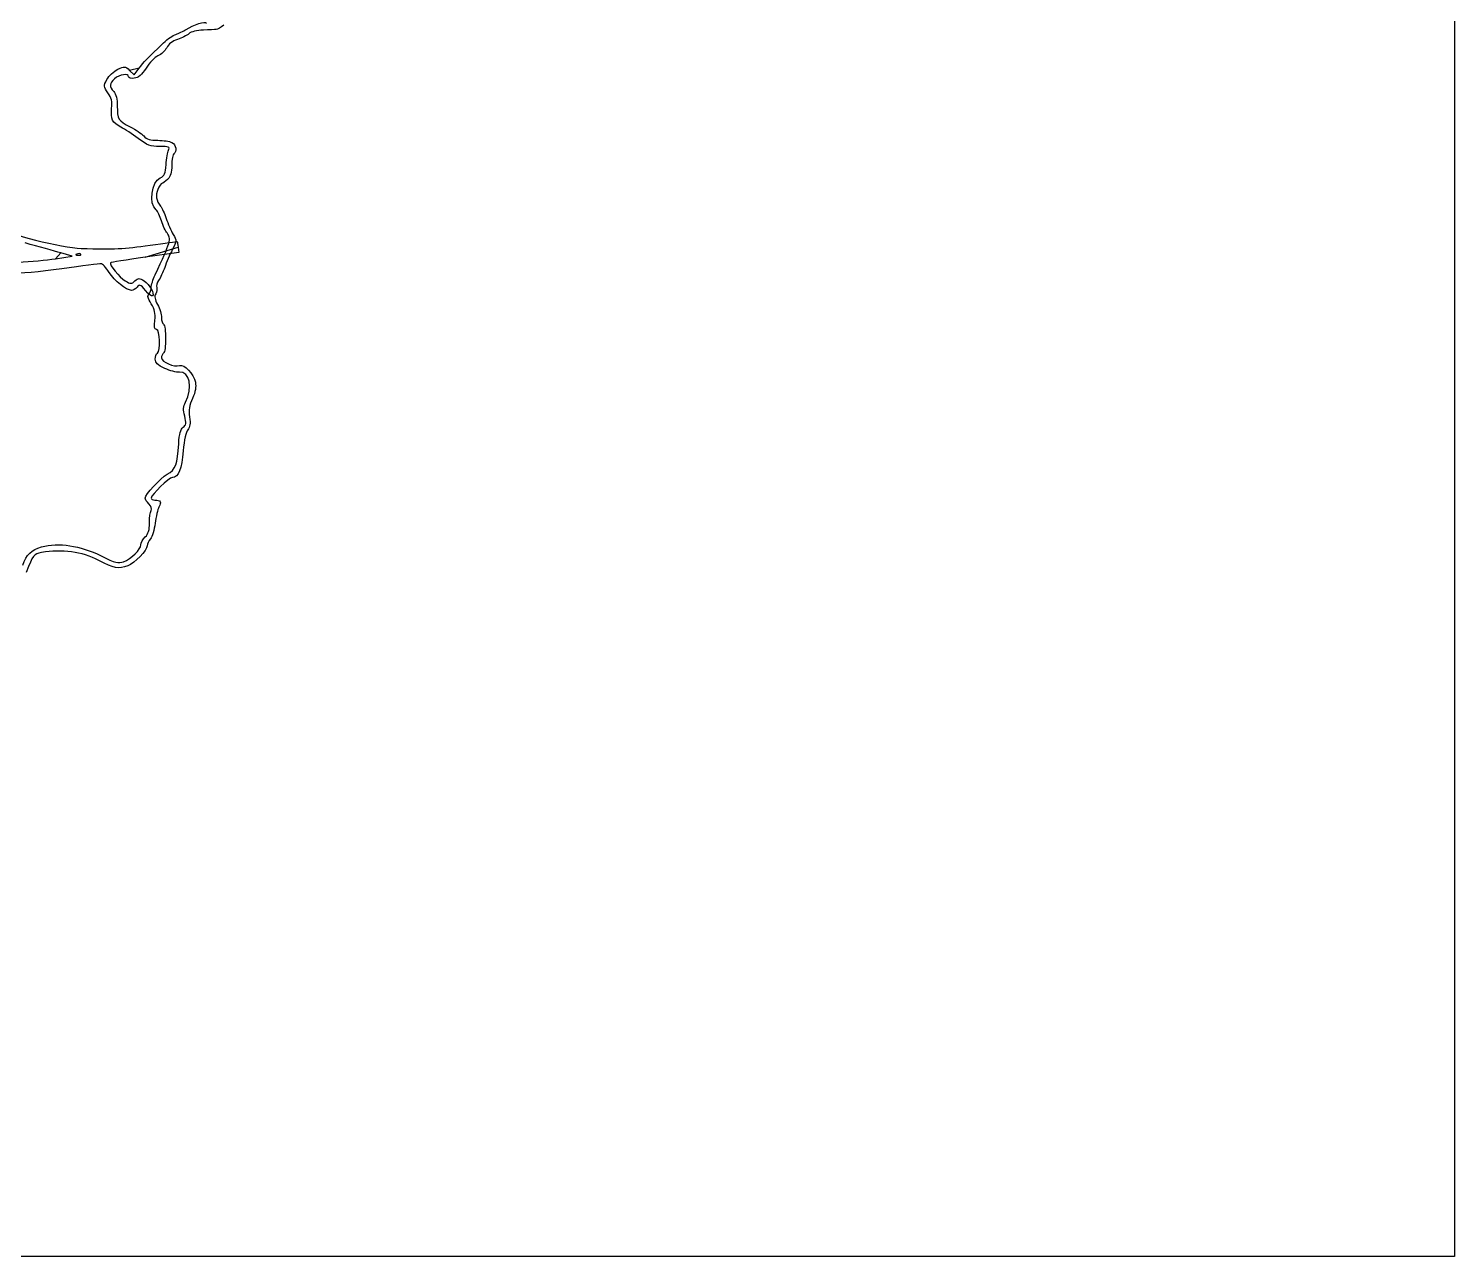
# Model space of a CAD drawing. Extents: x 0 to 210, y 0 to 297.
# Drawn here: x 118.5 to 209.9, y 0.1 to 78.8 of the extents above; entities that cross this region are included whole.
import ezdxf

# ---------------------------------------------------------------- set-up
doc = ezdxf.new("R2010")
doc.units = 0
doc.layers.get('0').update_dxf_attribs({"linetype": 'CONTINUOUS'})

msp = doc.modelspace()

# ---------------------------------------------------------------- linework, layer by layer
at = {"color": 7}
for points in [[(0.141111, 296.858883), (209.858887, 296.858883), (209.858887, 0.141106), (0.141111, 0.141106), (0.141111, 296.858883)], [(124.979935, 76.128585), (125.280992, 75.84576), (125.593643, 76.260917)], [(120.243203, 64.062335), (121.296802, 64.220639), (120.572453, 64.433637)], [(120.243206, 64.062335), (120.243203, 64.062335)], [(121.853783, 64.351351), (121.853783, 64.351338)], [(128.099393, 64.799038), (128.145195, 64.469788), (125.972148, 64.156711)]]:
    msp.add_lwpolyline(points, close=True, dxfattribs=at)
for points in [[(127.947643, 78.436283), (128.12873, 78.489464), (128.4224, 78.628104), (128.600242, 78.744382)], [(128.600242, 78.744382), (129.085543, 79.0617), (129.849693, 79.299773), (129.901191, 79.149715)], [(129.706313, 78.713564), (129.29596, 78.700526), (128.932168, 78.607783), (128.784414, 78.478467)], [(130.53101, 78.7467), (130.450234, 78.740247), (130.079121, 78.725378), (129.706313, 78.713564)], [(131.022755, 79.029644), (130.83307, 78.880428), (130.611785, 78.753114), (130.53101, 78.7467)], [(125.593643, 76.260917), (125.891955, 76.657031), (126.111561, 76.886518), (127.157444, 77.895102)], [(127.157444, 77.895102), (127.410966, 78.13959), (127.766556, 78.383116), (127.947643, 78.436283)], [(128.044183, 78.105532), (127.731124, 78.005019), (127.47825, 77.811302), (127.35897, 77.580642)], [(128.784414, 78.478467), (128.650177, 78.360977), (128.317073, 78.193165), (128.044183, 78.105532)], [(126.801535, 77.055028), (126.598923, 76.967013), (126.255355, 76.61789), (126.03805, 76.279197)], [(127.35897, 77.580642), (127.254993, 77.379563), (127.004148, 77.143043), (126.801535, 77.055028)], [(123.531786, 75.541586), (123.661293, 75.78207), (123.972368, 76.076156), (124.223065, 76.19512)], [(124.918601, 75.720513), (124.918601, 75.959838), (124.324925, 75.875076), (124.021535, 75.592422)], [(124.223065, 76.19512), (124.660986, 76.402929), (124.690695, 76.400309), (124.979935, 76.128585)], [(126.03805, 76.279197), (125.748842, 75.828455), (125.545884, 75.65224), (125.280776, 75.621738)], [(123.596645, 74.682587), (123.30184, 75.096598), (123.300649, 75.112389), (123.531786, 75.541586)], [(124.021535, 75.592422), (123.67304, 75.267756), (123.66159, 75.104909), (123.963777, 74.770931)], [(125.280776, 75.621738), (125.08158, 75.59881), (124.918601, 75.643258), (124.918601, 75.720513)], [(123.833218, 73.69518), (123.883403, 74.140431), (123.833086, 74.350571), (123.596645, 74.682587)], [(123.963777, 74.770931), (124.120403, 74.597825), (124.194252, 74.299103), (124.194252, 73.838654)], [(124.431217, 72.487321), (123.877487, 72.766986), (123.756208, 73.011947), (123.833218, 73.69518)], [(124.194252, 73.838654), (124.194252, 73.003703), (124.256273, 72.905034), (125.026697, 72.514346)], [(125.538469, 71.762972), (125.161294, 72.044283), (124.663031, 72.37024), (124.431217, 72.487321)], [(125.026697, 72.514346), (125.365637, 72.342464), (125.755849, 72.076892), (125.893837, 71.924199)], [(126.902483, 71.251502), (126.320112, 71.251502), (126.12731, 71.323792), (125.538469, 71.762972)], [(125.893837, 71.924199), (126.084174, 71.713571), (126.300811, 71.646562), (126.79147, 71.646562)], [(126.79147, 71.646562), (127.147179, 71.646562), (127.552849, 71.585216), (127.692956, 71.510227)], [(127.692956, 71.510227), (127.962591, 71.365923), (128.037553, 70.927441), (127.815998, 70.790513)], [(127.476572, 71.021027), (127.568375, 71.224174), (127.500305, 71.251502), (126.902483, 71.251502)], [(127.318094, 70.090528), (127.347974, 70.47554), (127.419288, 70.894266), (127.476572, 71.021027)], [(127.815998, 70.790513), (127.743563, 70.745748), (127.684299, 70.416288), (127.684299, 70.058393)], [(126.951016, 69.247991), (127.210745, 69.366337), (127.272979, 69.509179), (127.318094, 70.090528)], [(127.684299, 70.058393), (127.684299, 69.58326), (127.61322, 69.336586), (127.420899, 69.144265)], [(126.678277, 67.183925), (126.196135, 67.584069), (126.381725, 68.988609), (126.951016, 69.247991)], [(127.057948, 68.880865), (127.003196, 68.880865), (126.883355, 68.711328), (126.791637, 68.504124)], [(127.420899, 69.144265), (127.276029, 68.999395), (127.112701, 68.880865), (127.057948, 68.880865)], [(126.791637, 68.504124), (126.621037, 68.118718), (126.675808, 67.782435), (126.966234, 67.432166)], [(127.027443, 66.479265), (126.930201, 66.788154), (126.773076, 67.105248), (126.678277, 67.183925)], [(126.966234, 67.432166), (127.056322, 67.323514), (127.219394, 66.967872), (127.328617, 66.641835)], [(116.523139, 66.078423), (117.121791, 65.651545), (120.645167, 64.760213), (121.889451, 64.720874)], [(127.378395, 65.709743), (127.282613, 65.824098), (127.124685, 66.170376), (127.027443, 66.479265)], [(127.328617, 66.641835), (127.437839, 66.315812), (127.636631, 65.857602), (127.770376, 65.623585)], [(120.572453, 64.433637), (120.174061, 64.550797), (119.144914, 64.838258), (118.285462, 65.07246)], [(121.889451, 64.720874), (124.005476, 64.653984), (124.593465, 64.682023), (126.297095, 64.931107)], [(126.297095, 64.931107), (127.236381, 65.06843), (128.015846, 65.168983), (128.02924, 65.154536)], [(126.615627, 63.02026), (127.620494, 65.145251), (127.67885, 65.351019), (127.378395, 65.709743)], [(127.770376, 65.623585), (128.009894, 65.204516), (128.009135, 65.18966), (127.719909, 64.635967)], [(128.02924, 65.154536), (128.042633, 65.140101), (128.074201, 64.980125), (128.099393, 64.799038)], [(115.69956, 63.831637), (116.543565, 63.751273), (119.004505, 63.876217), (120.243206, 64.062335)], [(121.601358, 64.361742), (121.496297, 64.319703), (121.527503, 64.28849), (121.680927, 64.282169)], [(121.853783, 64.351338), (121.810021, 64.395101), (121.696428, 64.399777), (121.601358, 64.361742)], [(121.680927, 64.282169), (121.81976, 64.276506), (121.897546, 64.307587), (121.853783, 64.351351)], [(125.972148, 64.156711), (124.776971, 63.984527), (123.780043, 63.827185), (123.756752, 63.807061)], [(127.719909, 64.635967), (127.558408, 64.326789), (127.33805, 63.819836), (127.230226, 63.50942)], [(120.638303, 63.417125), (117.650882, 63.007011), (116.533789, 63.006866), (113.276218, 63.415808)], [(123.161433, 63.744004), (123.07754, 63.742687), (121.942131, 63.596105), (120.638303, 63.417125)], [(123.67138, 63.185741), (123.474801, 63.493589), (123.245324, 63.744807), (123.161433, 63.744004)], [(123.756752, 63.807061), (123.647279, 63.712514), (124.349767, 62.842716), (124.69616, 62.643915)], [(125.109105, 62.033367), (124.77301, 62.033367), (124.023749, 62.633919), (123.67138, 63.185741)], [(127.230226, 63.50942), (127.122402, 63.199003), (126.94787, 62.821788), (126.842377, 62.671176)], [(124.69616, 62.643915), (125.059961, 62.435118), (125.102384, 62.434802), (125.328217, 62.639173)], [(125.458209, 62.246418), (125.360961, 62.129231), (125.203864, 62.033367), (125.109105, 62.033367)], [(125.328217, 62.639173), (125.554023, 62.843532), (125.593064, 62.843335), (125.90892, 62.636408)], [(125.998403, 62.024188), (125.671461, 62.41581), (125.617289, 62.438094), (125.458209, 62.246418)], [(125.90892, 62.636408), (126.274, 62.397201), (126.598205, 61.825321), (126.45176, 61.678884)], [(126.218845, 61.805092), (126.300465, 61.886706), (126.36708, 62.074984), (126.366878, 62.223476)], [(126.366878, 62.223476), (126.366615, 62.371967), (126.478614, 62.73052), (126.615627, 63.02026)], [(126.717506, 62.222896), (126.75432, 62.126966), (126.72625, 61.944496), (126.655135, 61.817419)], [(126.842377, 62.671176), (126.736883, 62.520564), (126.680692, 62.31884), (126.717506, 62.222896)], [(126.45176, 61.678884), (126.402275, 61.629391), (126.198264, 61.784784), (125.998403, 62.024188)], [(126.366687, 61.177357), (126.146969, 61.532881), (126.10878, 61.69503), (126.218845, 61.805092)], [(126.655135, 61.817419), (126.561396, 61.64991), (126.594591, 61.458063), (126.775814, 61.119936)], [(126.597115, 60.114118), (126.648317, 60.56839), (126.597158, 60.804449), (126.366687, 61.177357)], [(126.775814, 61.119936), (126.913306, 60.863411), (127.025799, 60.493163), (127.025799, 60.297168)], [(127.025799, 60.297168), (127.025799, 60.101172), (127.085064, 59.904188), (127.157499, 59.859424)], [(126.712672, 59.530214), (126.576018, 59.530214), (126.547527, 59.674175), (126.597115, 60.114118)], [(126.762344, 58.015665), (126.974888, 58.147022), (126.929523, 59.530214), (126.712672, 59.530214)], [(127.157499, 59.859424), (127.229934, 59.814659), (127.289199, 59.399804), (127.289199, 58.937525)], [(127.289199, 58.937525), (127.289199, 58.475245), (127.229934, 58.06039), (127.157499, 58.015625)], [(126.630644, 57.627295), (126.630644, 57.796134), (126.689909, 57.9709), (126.762344, 58.015665)], [(127.23017, 57.038518), (126.770681, 57.254492), (126.630644, 57.392027), (126.630644, 57.627295)], [(127.157499, 58.015625), (127.085064, 57.970861), (127.025799, 57.831101), (127.025799, 57.705064)], [(127.025799, 57.705064), (127.025799, 57.437424), (127.823314, 57.102353), (128.186199, 57.217524)], [(128.177719, 56.79353), (127.986306, 56.773274), (127.559909, 56.88352), (127.23017, 57.038518)], [(128.557142, 54.865931), (129.04428, 55.804885), (128.835965, 56.863199), (128.177719, 56.79353)], [(128.186199, 57.217524), (128.499157, 57.316852), (129.076691, 56.702459), (129.194002, 56.145395)], [(129.194002, 56.145395), (129.256007, 55.850967), (129.201746, 55.540695), (129.01401, 55.116292)], [(128.511001, 53.973072), (128.405027, 54.390573), (128.41548, 54.592877), (128.557142, 54.865931)], [(129.01401, 55.116292), (128.813638, 54.663324), (128.765709, 54.359439), (128.825654, 53.922091)], [(128.41404, 53.262169), (128.615186, 53.409251), (128.628792, 53.509014), (128.511001, 53.973072)], [(128.825654, 53.922091), (128.884001, 53.496397), (128.85161, 53.272889), (128.707579, 53.107395)], [(128.129988, 52.195018), (128.167209, 52.86113), (128.240102, 53.134986), (128.41404, 53.262169)], [(128.707579, 53.107395), (128.584092, 52.965502), (128.475511, 52.456745), (128.420207, 51.760935)], [(127.393314, 50.253024), (127.936138, 50.563678), (128.056569, 50.881154), (128.129988, 52.195018)], [(128.420207, 51.760935), (128.328851, 50.611498), (128.10217, 50.047783), (127.731314, 50.047783)], [(125.972145, 48.718365), (125.972145, 48.953884), (126.929292, 49.987465), (127.393314, 50.253024)], [(127.731314, 50.047783), (127.511949, 50.047783), (126.3673, 48.934695), (126.3673, 48.721381)], [(126.22, 48.351265), (126.083679, 48.487588), (125.972145, 48.652779), (125.972145, 48.718365)], [(126.3673, 48.721381), (126.3673, 48.654122), (126.475952, 48.599085), (126.608749, 48.599085)], [(126.608749, 48.599085), (126.961564, 48.599085), (127.036236, 48.468781), (126.863968, 48.153741)], [(126.359458, 47.928021), (126.427849, 48.038688), (126.376378, 48.194885), (126.22, 48.351265)], [(126.255849, 47.134832), (126.253215, 47.474618), (126.299841, 47.831564), (126.359458, 47.928021)], [(126.863968, 48.153741), (126.780058, 48.000285), (126.669666, 47.530498), (126.618652, 47.10977)], [(125.984689, 46.241077), (126.188337, 46.444725), (126.25938, 46.678887), (126.255849, 47.134832)], [(126.618652, 47.10977), (126.567636, 46.689041), (126.430949, 46.239879), (126.314899, 46.111643)], [(119.334345, 45.595011), (120.45697, 45.896379), (121.789013, 45.698909), (123.151151, 45.029162)], [(124.59708, 44.651091), (125.086922, 44.837328), (125.700366, 45.437234), (125.705087, 45.734652)], [(125.705087, 45.734652), (125.707102, 45.861413), (125.83292, 46.089306), (125.984689, 46.241077)], [(126.314899, 46.111643), (126.198849, 45.98342), (126.1039, 45.783671), (126.1039, 45.667775)], [(118.140364, 44.438607), (118.368945, 45.10514), (118.698502, 45.424327), (119.334345, 45.595011)], [(119.344749, 45.235088), (118.828858, 45.141581), (118.805786, 45.111922), (118.350339, 43.956664)], [(123.008953, 44.735471), (121.934718, 45.292509), (120.637469, 45.469382), (119.344749, 45.235088)], [(123.151151, 45.029162), (124.088901, 44.568081), (124.26065, 44.523171), (124.59708, 44.651091)], [(126.1039, 45.667775), (126.1039, 45.37976), (125.307886, 44.557729), (124.866472, 44.389904)], [(124.866472, 44.389904), (124.291225, 44.171203), (123.988538, 44.227505), (123.008953, 44.735471)]]:
    msp.add_open_spline(points, degree=3, dxfattribs=at)

doc.saveas('drawing.dxf')
